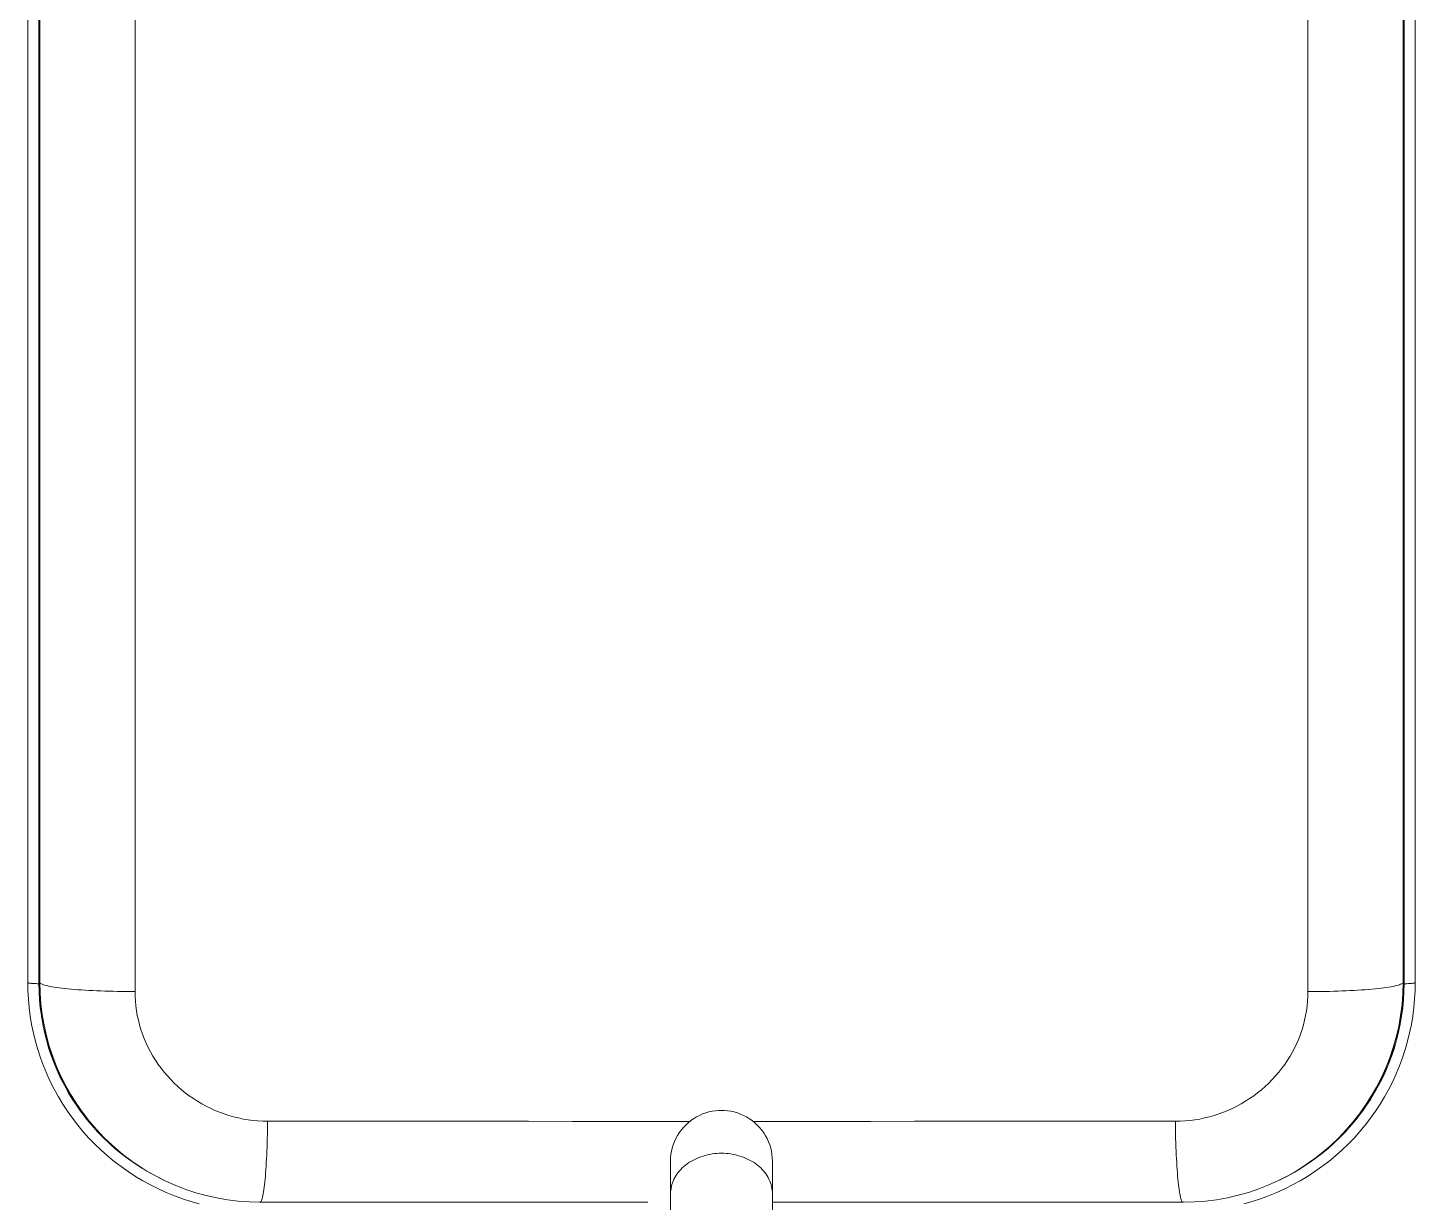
# Model space of a CAD drawing. Header units: centimetres. Extents: x 118932 to 154602, y -32682 to -23521.
# Drawn here: x 129539.44 to 129569.39, y -27714.99 to -27689.63 of the extents above; entities that cross this region are included whole.
import ezdxf

# ---------------------------------------------------------------- set-up
doc = ezdxf.new("R2010")
doc.units = ezdxf.units.CM
doc.header["$LTSCALE"] = 50
doc.header["$MEASUREMENT"] = 0
doc.layers.add('GEN_02_TF_Mobilya', color=7, linetype='Continuous', lineweight=5, true_color=0x745e3d)

# ---------------------------------------------------------------- blocks, each defined once
blk = doc.blocks.new('spor aletleri 2')
at = {"layer": 'GEN_02_TF_Mobilya'}
for p, q in [((-9.7, -101.365), (-9.713, -101.365)), ((10.211, -101.365), (10.198, -101.365))]:
    blk.add_line(p, q, dxfattribs=at)
at = {"layer": 'GEN_02_TF_Mobilya', "flags": 128}
for points in [[(-14.483, -44.514), (-14.484, -96.654), (-14.504, -96.654), (-14.524, -96.654), (-14.544, -96.653), (-14.564, -96.653), (-14.582, -96.652), (-14.6, -96.651), (-14.618, -96.65), (-14.634, -96.649), (-14.649, -96.647), (-14.663, -96.646), (-14.676, -96.644), (-14.687, -96.642), (-14.698, -96.641), (-14.706, -96.639), (-14.713, -96.637), (-14.719, -96.635), (-14.722, -96.633), (-14.725, -96.631), (-14.725, -96.629), (-14.722, -96.8), (-14.712, -96.985), (-14.695, -97.17), (-14.672, -97.354), (-14.641, -97.537), (-14.603, -97.719), (-14.559, -97.899), (-14.508, -98.077), (-14.45, -98.253), (-14.386, -98.427), (-14.315, -98.598), (-14.238, -98.767), (-14.154, -98.932), (-14.064, -99.094), (-13.969, -99.253), (-13.867, -99.408), (-13.759, -99.559), (-13.646, -99.706), (-13.528, -99.849), (-13.404, -99.987), (-13.274, -100.12), (-13.14, -100.249), (-13.001, -100.372), (-12.857, -100.491), (-12.709, -100.604), (-12.556, -100.711), (-12.4, -100.813), (-12.239, -100.909), (-12.074, -100.999), (-11.906, -101.083), (-11.735, -101.161), (-11.56, -101.232), (-11.383, -101.297), (-11.204, -101.355), (-11.025, -101.406)], [(14.982, -44.514), (14.982, -96.655), (14.978, -96.829), (14.969, -97.003), (14.952, -97.177), (14.929, -97.352), (14.9, -97.525), (14.863, -97.697), (14.821, -97.868), (14.772, -98.037), (14.716, -98.204), (14.655, -98.369), (14.587, -98.532), (14.513, -98.692), (14.433, -98.849), (14.347, -99.002), (14.256, -99.153), (14.159, -99.3), (14.056, -99.443), (13.949, -99.583), (13.835, -99.718), (13.717, -99.85), (13.594, -99.976), (13.466, -100.099), (13.334, -100.216), (13.197, -100.329), (13.055, -100.436), (12.91, -100.538), (12.761, -100.635), (12.608, -100.727), (12.451, -100.813), (12.291, -100.893), (12.285, -100.896)], [(-12.41, -96.823), (-12.504, -96.823), (-12.598, -96.822), (-12.692, -96.821), (-12.785, -96.82), (-12.878, -96.818), (-12.969, -96.816), (-13.06, -96.814), (-13.149, -96.811), (-13.236, -96.807), (-13.322, -96.803), (-13.406, -96.799), (-13.488, -96.794), (-13.568, -96.789), (-13.645, -96.784), (-13.719, -96.778), (-13.791, -96.772), (-13.86, -96.765), (-13.926, -96.758), (-13.989, -96.751), (-14.048, -96.744), (-14.104, -96.736), (-14.156, -96.728), (-14.204, -96.72), (-14.249, -96.712), (-14.289, -96.703), (-14.326, -96.694), (-14.358, -96.685), (-14.387, -96.676), (-14.411, -96.667), (-14.43, -96.658), (-14.446, -96.648), (-14.457, -96.639), (-14.463, -96.629), (-14.466, -96.62), (-14.465, -44.629)], [(-14.725, -44.544), (-14.725, -49.441), (-14.725, -59.257), (-14.725, -81.051), (-14.725, -96.629)], [(-14.465, -96.654), (-14.481, -96.655), (-14.48, -44.512), (-14.463, -44.512)], [(-12.41, -44.392), (-12.41, -96.823), (-12.408, -96.927), (-12.402, -97.03), (-12.392, -97.134), (-12.378, -97.237), (-12.36, -97.34), (-12.338, -97.442), (-12.312, -97.543), (-12.282, -97.643), (-12.248, -97.742), (-12.21, -97.84), (-12.169, -97.937), (-12.124, -98.032), (-12.075, -98.125), (-12.023, -98.217), (-11.967, -98.307), (-11.908, -98.395), (-11.845, -98.48), (-11.78, -98.564), (-11.711, -98.645), (-11.639, -98.723), (-11.564, -98.799), (-11.487, -98.872), (-11.407, -98.942), (-11.324, -99.009), (-11.239, -99.073), (-11.151, -99.134), (-11.062, -99.192), (-10.97, -99.246), (-10.876, -99.297), (-10.781, -99.344), (-10.684, -99.388), (-10.585, -99.429), (-10.485, -99.465), (-10.384, -99.498), (-10.281, -99.528), (-10.178, -99.553), (-10.074, -99.575), (-9.97, -99.592), (-9.864, -99.606), (-9.759, -99.616), (-9.653, -99.622), (-9.548, -99.624), (-9.549, -99.719), (-9.55, -99.813), (-9.552, -99.907), (-9.555, -99.999), (-9.557, -100.09), (-9.56, -100.179), (-9.564, -100.266), (-9.568, -100.351), (-9.572, -100.434), (-9.576, -100.514), (-9.581, -100.592), (-9.586, -100.667), (-9.591, -100.739), (-9.597, -100.807), (-9.603, -100.873), (-9.609, -100.935), (-9.615, -100.993), (-9.622, -101.047), (-9.629, -101.098), (-9.636, -101.145), (-9.643, -101.187), (-9.65, -101.225), (-9.658, -101.26), (-9.666, -101.289), (-9.673, -101.314), (-9.681, -101.335), (-9.689, -101.351), (-9.697, -101.363), (-9.705, -101.37), (-9.713, -101.372), (-1.342, -101.372)], [(12.908, -96.823), (13.002, -96.823), (13.096, -96.823), (13.19, -96.822), (13.283, -96.82), (13.375, -96.819), (13.467, -96.817), (13.557, -96.814), (13.646, -96.811), (13.734, -96.807), (13.82, -96.804), (13.904, -96.799), (13.986, -96.795), (14.065, -96.789), (14.143, -96.784), (14.217, -96.778), (14.289, -96.772), (14.358, -96.766), (14.424, -96.759), (14.486, -96.752), (14.546, -96.744), (14.601, -96.736), (14.653, -96.729), (14.702, -96.72), (14.746, -96.712), (14.787, -96.703), (14.823, -96.695), (14.856, -96.686), (14.884, -96.676), (14.908, -96.667), (14.928, -96.658), (14.943, -96.648), (14.954, -96.639), (14.961, -96.629), (14.963, -96.62), (14.964, -44.629)], [(12.909, -44.392), (12.908, -96.823), (12.906, -96.927), (12.9, -97.031), (12.89, -97.134), (12.876, -97.237), (12.858, -97.34), (12.836, -97.442), (12.81, -97.543), (12.78, -97.644), (12.746, -97.743), (12.708, -97.841), (12.667, -97.937), (12.622, -98.032), (12.573, -98.126), (12.521, -98.217), (12.465, -98.307), (12.406, -98.395), (12.343, -98.481), (12.277, -98.564), (12.209, -98.645), (12.137, -98.723), (12.062, -98.799), (11.985, -98.872), (11.904, -98.942), (11.822, -99.009), (11.737, -99.073), (11.649, -99.134), (11.559, -99.192), (11.468, -99.246), (11.374, -99.297), (11.278, -99.345), (11.181, -99.389), (11.083, -99.429), (10.983, -99.466), (10.881, -99.499), (10.779, -99.528), (10.676, -99.553), (10.572, -99.575), (10.467, -99.593), (10.362, -99.606), (10.257, -99.616), (10.151, -99.622), (10.045, -99.624), (8.838, -99.624), (7.667, -99.624), (6.524, -99.624), (4.415, -99.624), (3.464, -99.626), (1.752, -99.626), (0.933, -99.626)], [(14.963, -96.655), (14.978, -96.655), (14.979, -44.512)], [(14.982, -96.655), (15.002, -96.655), (15.022, -96.654), (15.042, -96.654), (15.061, -96.653), (15.08, -96.652), (15.098, -96.651), (15.115, -96.65), (15.132, -96.649), (15.147, -96.648), (15.161, -96.646), (15.174, -96.644), (15.185, -96.643), (15.195, -96.641), (15.204, -96.639), (15.211, -96.637), (15.216, -96.635), (15.22, -96.633), (15.222, -96.631), (15.223, -96.629), (15.224, -44.544)], [(-11.787, -100.895), (-11.794, -100.892), (-11.954, -100.812), (-12.11, -100.726), (-12.263, -100.635), (-12.412, -100.538), (-12.558, -100.436), (-12.699, -100.328), (-12.836, -100.216), (-12.968, -100.098), (-13.096, -99.976), (-13.22, -99.849), (-13.338, -99.718), (-13.451, -99.583), (-13.559, -99.443), (-13.661, -99.3), (-13.758, -99.153), (-13.85, -99.002), (-13.935, -98.848), (-14.015, -98.691), (-14.089, -98.531), (-14.157, -98.369), (-14.219, -98.204), (-14.274, -98.037), (-14.323, -97.868), (-14.366, -97.697), (-14.402, -97.525), (-14.431, -97.351), (-14.454, -97.177), (-14.471, -97.003), (-14.481, -96.829), (-14.484, -96.654)], [(-12.418, -100.527), (-12.539, -100.443), (-12.687, -100.331), (-12.831, -100.214), (-12.97, -100.091), (-13.104, -99.963), (-13.232, -99.83), (-13.355, -99.692), (-13.473, -99.55), (-13.584, -99.403), (-13.69, -99.252), (-13.789, -99.097), (-13.883, -98.938), (-13.97, -98.776), (-14.05, -98.61), (-14.124, -98.442), (-14.191, -98.271), (-14.252, -98.097), (-14.305, -97.921), (-14.352, -97.743), (-14.391, -97.563), (-14.423, -97.382), (-14.449, -97.2), (-14.466, -97.018), (-14.477, -96.836), (-14.481, -96.655)], [(11.523, -101.406), (11.702, -101.355), (11.882, -101.297), (12.059, -101.232), (12.234, -101.161), (12.405, -101.083), (12.573, -100.999), (12.738, -100.909), (12.898, -100.813), (13.055, -100.711), (13.208, -100.603), (13.356, -100.49), (13.5, -100.372), (13.639, -100.248), (13.773, -100.12), (13.902, -99.986), (14.026, -99.848), (14.145, -99.705), (14.258, -99.558), (14.365, -99.407), (14.467, -99.252), (14.563, -99.093), (14.652, -98.931), (14.736, -98.766), (14.813, -98.597), (14.884, -98.426), (14.948, -98.252), (15.006, -98.076), (15.057, -97.898), (15.101, -97.718), (15.139, -97.536), (15.17, -97.353), (15.193, -97.169), (15.21, -96.984), (15.22, -96.799), (15.223, -96.629)], [(12.915, -100.527), (13.037, -100.443), (13.185, -100.331), (13.329, -100.214), (13.468, -100.091), (13.601, -99.963), (13.73, -99.83), (13.853, -99.692), (13.97, -99.55), (14.082, -99.403), (14.188, -99.252), (14.287, -99.097), (14.38, -98.939), (14.467, -98.776), (14.548, -98.611), (14.622, -98.442), (14.689, -98.271), (14.749, -98.098), (14.803, -97.922), (14.849, -97.744), (14.889, -97.564), (14.921, -97.383), (14.946, -97.201), (14.964, -97.018), (14.975, -96.836), (14.978, -96.655)], [(1.349, -112.117), (1.349, -100.488), (1.346, -100.416), (1.339, -100.344), (1.327, -100.272), (1.311, -100.202), (1.29, -100.132), (1.264, -100.065), (1.234, -99.998), (1.199, -99.935), (1.16, -99.873), (1.118, -99.814), (1.071, -99.758), (1.021, -99.705), (0.968, -99.656), (0.911, -99.61), (0.852, -99.568), (0.79, -99.531), (0.725, -99.497), (0.659, -99.468), (0.591, -99.443), (0.521, -99.423), (0.45, -99.407), (0.379, -99.396), (0.306, -99.39), (0.249, -99.388), (0.193, -99.39), (0.12, -99.396), (0.049, -99.407), (-0.022, -99.422), (-0.092, -99.443), (-0.16, -99.467), (-0.227, -99.497), (-0.291, -99.53), (-0.353, -99.568), (-0.413, -99.61), (-0.47, -99.655), (-0.523, -99.705), (-0.573, -99.758), (-0.62, -99.814), (-0.663, -99.872), (-0.701, -99.934), (-0.736, -99.998), (-0.766, -100.064), (-0.792, -100.132), (-0.813, -100.202), (-0.83, -100.272), (-0.842, -100.344), (-0.849, -100.416), (-0.851, -100.488), (-0.851, -112.117)], [(-9.548, -99.624), (-8.34, -99.624), (-7.17, -99.624), (-6.026, -99.624), (-3.917, -99.624), (-2.966, -99.626), (-1.255, -99.626), (-0.435, -99.626)], [(10.045, -99.624), (10.046, -99.719), (10.048, -99.814), (10.05, -99.907), (10.052, -99.999), (10.055, -100.09), (10.058, -100.179), (10.062, -100.266), (10.065, -100.351), (10.069, -100.434), (10.074, -100.514), (10.079, -100.592), (10.084, -100.667), (10.089, -100.739), (10.095, -100.807), (10.1, -100.873), (10.107, -100.935), (10.113, -100.993), (10.12, -101.048), (10.126, -101.098), (10.133, -101.145), (10.141, -101.187), (10.148, -101.226), (10.156, -101.26), (10.163, -101.289), (10.171, -101.315), (10.179, -101.335), (10.187, -101.351), (10.195, -101.363), (10.203, -101.37), (10.211, -101.372), (1.349, -101.372)], [(1.349, -101.193), (1.348, -101.152), (1.344, -101.112), (1.338, -101.072), (1.33, -101.032), (1.319, -100.992), (1.307, -100.953), (1.292, -100.914), (1.274, -100.876), (1.255, -100.838), (1.233, -100.801), (1.21, -100.766), (1.184, -100.731), (1.156, -100.697), (1.127, -100.664), (1.095, -100.632), (1.062, -100.601), (1.027, -100.572), (0.99, -100.544), (0.951, -100.517), (0.912, -100.492), (0.87, -100.468), (0.828, -100.446), (0.784, -100.426), (0.739, -100.407), (0.693, -100.389), (0.646, -100.374), (0.598, -100.36), (0.55, -100.348), (0.501, -100.338), (0.451, -100.33), (0.401, -100.323), (0.35, -100.318), (0.3, -100.315), (0.249, -100.315), (0.198, -100.315), (0.147, -100.318), (0.097, -100.323), (0.047, -100.33), (-0.003, -100.338), (-0.052, -100.348), (-0.101, -100.36), (-0.148, -100.374), (-0.195, -100.389), (-0.241, -100.407), (-0.286, -100.426), (-0.33, -100.446), (-0.373, -100.468), (-0.414, -100.492), (-0.454, -100.517), (-0.492, -100.544), (-0.529, -100.572), (-0.564, -100.601), (-0.597, -100.632), (-0.629, -100.664), (-0.659, -100.697), (-0.686, -100.731), (-0.712, -100.766), (-0.736, -100.801), (-0.757, -100.838), (-0.777, -100.876), (-0.794, -100.914), (-0.809, -100.953), (-0.822, -100.992), (-0.832, -101.032), (-0.84, -101.072), (-0.846, -101.112), (-0.85, -101.152), (-0.851, -101.193)]]:
    blk.add_lwpolyline(points, dxfattribs=at)
at = {"layer": 'GEN_02_TF_Mobilya'}
for centre, start, end in [((-9.713, -96.62), 179.9993, 269.9993), ((10.211, -96.62), 269.9993, 359.9993)]:
    blk.add_arc(centre, 4.752, start, end, dxfattribs=at)
blk = doc.blocks.new('c blok level -1 tefriş')
blk.add_blockref('spor aletleri 2', (-32.486, 927.178, -0.003))

msp = doc.modelspace()

# ---------------------------------------------------------------- block references
msp.add_blockref('c blok level -1 tefriş', (129586.651, -28540.795, 0.003))

doc.saveas('drawing.dxf')
